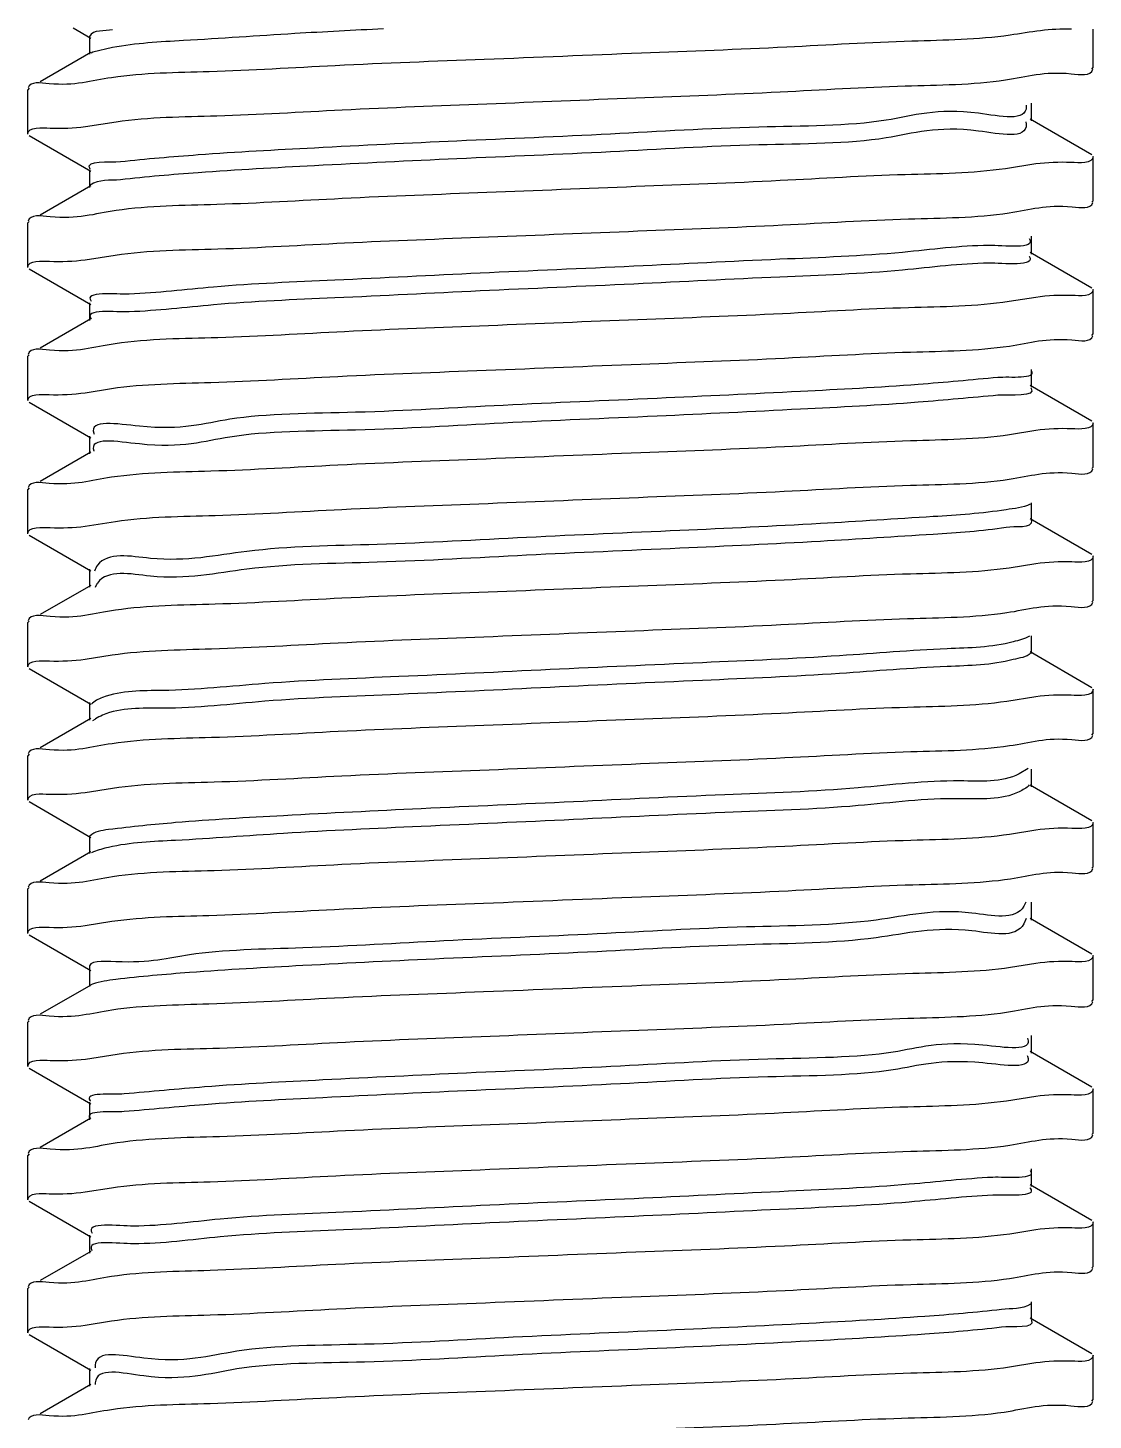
# Model space of a CAD drawing. Header units: millimetres. Extents: x -633009578 to 5705885, y -633235091 to 2571734.
# Drawn here: x 2454248.4 to 2454355.8, y 2001720.8 to 2001861.1 of the extents above; entities that cross this region are included whole.
import ezdxf

# ---------------------------------------------------------------- set-up
doc = ezdxf.new("R2010")
doc.units = ezdxf.units.MM
doc.header["$LTSCALE"] = 1000
doc.header["$MEASUREMENT"] = 0
doc.layers.get('0').update_dxf_attribs({"color": 9})
doc.layers.add('E-WIRE-系统', color=3, linetype='Continuous')

# ---------------------------------------------------------------- blocks, each defined once
blk = doc.blocks.new('G$CF4FACE3C')
at = {"layer": 'E-WIRE-系统'}
for p, q in [((-9830.2928697085, 4871.210842137807), (-9828.675176079152, 4870.274318526615)), ((-9828.804903831799, 4870.424504368682), (-9828.804903831799, 4868.806248100591)), ((-9737.315332685597, 4867.592555920477), (-9737.315332685597, 4871.086132397177)), ((-9828.472897685831, 4868.992736368789), (-9828.653448557947, 4868.91488925647)), ((-9826.689025684958, 4869.415151009918), (-9828.472897685831, 4868.992736368789)), ((-9828.675129754702, 4868.956460767542), (-9833.275768600171, 4866.293006827007)), ((-9737.430260146968, 4867.459615512635), (-9737.315332685597, 4867.592555920477)), ((-9834.295830443967, 4865.702647117083), (-9834.410707910778, 4865.569735595607)), ((-9834.410707910778, 4861.524094968452), (-9834.410707910778, 4865.569735595607)), ((-9743.424574906006, 4864.157798681525), (-9743.415901093511, 4864.062535254634)), ((-9742.921136794146, 4862.737787147984), (-9742.921136794146, 4864.356043416774)), ((-9829.169794037472, 4862.21012447204), (-9826.368636274477, 4862.651888056193)), ((-9737.430210183142, 4859.634186165291), (-9743.050910881022, 4862.887999815634)), ((-9834.295780488988, 4861.391154560726), (-9828.675176079152, 4858.137396632228)), ((-9743.440352330217, 4862.636629506713), (-9743.415901093511, 4862.444278997253)), ((-9737.315332685597, 4855.455634015263), (-9737.315332685597, 4859.501274644979)), ((-9828.804903831799, 4858.287582464167), (-9828.804903831799, 4856.669326196075)), ((-9742.555077637779, 4858.812439398258), (-9745.309016988613, 4858.376978982356)), ((-9828.675129754702, 4856.819538863143), (-9833.275768600171, 4854.156084921909)), ((-9737.430260146968, 4855.322693608236), (-9737.315332685597, 4855.455634015263)), ((-9834.295830443967, 4853.565725213382), (-9834.410707910778, 4853.432813691092)), ((-9834.410707910778, 4849.387173064053), (-9834.410707910778, 4853.432813691092)), ((-9742.921136794146, 4850.600865244167), (-9742.921136794146, 4852.219121512375)), ((-9829.17299207137, 4850.078167424654), (-9826.461760648293, 4850.508226590231)), ((-9737.430210183142, 4847.497264260193), (-9743.050910881022, 4850.751077911234)), ((-9834.295780488988, 4849.254232656327), (-9828.675176079152, 4846.000474727829)), ((-9742.545837317128, 4846.65593177767), (-9744.978765719803, 4846.264190012007)), ((-9737.315332685597, 4843.318712112145), (-9737.315332685597, 4847.3643527393)), ((-9828.804903831799, 4846.150660559768), (-9828.804903831799, 4844.532404290978)), ((-9828.675129754702, 4844.682616958744), (-9833.275768600171, 4842.019163007499)), ((-9737.430260146968, 4843.185771704069), (-9737.315332685597, 4843.318712112145)), ((-9834.295830443967, 4841.428803307586), (-9834.410707910778, 4841.295891786693)), ((-9834.410707910778, 4837.250251159654), (-9834.410707910778, 4841.295891786693)), ((-9742.921136794146, 4838.463943339069), (-9742.921136794146, 4840.082199607859)), ((-9737.430210183142, 4835.360342356376), (-9743.050910881022, 4838.614156006719)), ((-9829.180443464546, 4837.961491565453), (-9826.794049381744, 4838.346957791597)), ((-9834.295780488988, 4837.11731075088), (-9828.675176079152, 4833.863552823314)), ((-9737.315332685597, 4831.181790206698), (-9737.315332685597, 4835.227430835483)), ((-9828.804903831799, 4834.01373865467), (-9828.804903831799, 4832.395482387277)), ((-9742.546458523255, 4834.517500534537), (-9744.954454944003, 4834.129063201486)), ((-9828.675129754702, 4832.54569505353), (-9833.275768600171, 4829.882241103682)), ((-9737.430260146968, 4831.048849799554), (-9737.315332685597, 4831.181790206698)), ((-9834.295830443967, 4829.291881404468), (-9834.410707910778, 4829.158969882294)), ((-9834.410707910778, 4825.113329255371), (-9834.410707910778, 4829.158969882294)), ((-9742.921136794146, 4826.327021435951), (-9742.921136794146, 4827.94527770218)), ((-9829.170837078243, 4825.803094267379), (-9826.432744784746, 4826.236486519221)), ((-9737.430210183142, 4823.223420451977), (-9743.050910881022, 4826.477234101272)), ((-9834.295780488988, 4824.980388847063), (-9828.675176079152, 4821.726630918332)), ((-9742.546559185022, 4822.380805472378), (-9744.957752949093, 4821.991897614091)), ((-9737.315332685597, 4819.044868302881), (-9737.315332685597, 4823.090508930967)), ((-9828.804903831799, 4821.876816750271), (-9828.804903831799, 4820.258560482296)), ((-9828.675129754702, 4820.408773149829), (-9833.275768600171, 4817.745319209876)), ((-9828.18437788845, 4820.429005442187), (-9828.287858333671, 4820.231733039138)), ((-9828.156748060836, 4820.474585678661), (-9828.18437788845, 4820.429005442187)), ((-9737.430260146968, 4818.911927895038), (-9737.315332685597, 4819.044868302881)), ((-9834.295830443967, 4817.154959499487), (-9834.410707910778, 4817.022047978477)), ((-9834.410707910778, 4812.976407360751), (-9834.410707910778, 4817.022047978477)), ((-9742.921136794146, 4814.190099530504), (-9742.921136794146, 4815.808355797664)), ((-9829.178348987363, 4813.68345341261), (-9826.726578737842, 4814.078096224112)), ((-9737.430210183142, 4811.086498557474), (-9743.050910881022, 4814.340312196757)), ((-9834.295780488988, 4812.843466943246), (-9828.675176079152, 4809.58970901405)), ((-9737.315332685597, 4806.907946408843), (-9737.315332685597, 4810.953587026568)), ((-9828.804903831799, 4809.739894845872), (-9828.804903831799, 4808.121638578479)), ((-9742.55291642109, 4810.258309946978), (-9745.198291009758, 4809.837331014103)), ((-9828.675129754702, 4808.271851244965), (-9833.275768600171, 4805.608397304197)), ((-9828.310380171519, 4808.203898806474), (-9828.503823005361, 4808.064401825075)), ((-9828.245993721066, 4808.244571614428), (-9828.310380171519, 4808.203898806474)), ((-9737.430260146968, 4806.775005990057), (-9737.315332685597, 4806.907946408843)), ((-9834.295830443967, 4805.018037605681), (-9834.410707910778, 4804.885126073379)), ((-9834.410707910778, 4800.839485455654), (-9834.410707910778, 4804.885126073379)), ((-9743.24160570791, 4803.737276702537), (-9744.058651846135, 4803.225833970704)), ((-9742.921136794146, 4802.05317762529), (-9742.921136794146, 4803.671433892683)), ((-9829.177971289493, 4801.543584569008), (-9826.68214227818, 4801.944444744964)), ((-9737.430210183142, 4798.949576642714), (-9743.050910881022, 4802.203390293056)), ((-9834.295780488988, 4800.70654505922), (-9828.675176079152, 4797.452787110233)), ((-9742.545999344438, 4798.106059024693), (-9744.945561303291, 4797.718954821699)), ((-9737.315332685597, 4794.771024503862), (-9737.315332685597, 4798.816665120772)), ((-9828.804903831799, 4797.602972940658), (-9828.804903831799, 4795.98471669585)), ((-9828.675129754702, 4796.134929341148), (-9833.275768600171, 4793.47147540038)), ((-9828.423794488655, 4796.120579008129), (-9828.6148280981, 4796.028557142126)), ((-9737.430260146968, 4794.638084096019), (-9737.315332685597, 4794.771024503862)), ((-9834.295830443967, 4792.881115690689), (-9834.410707910778, 4792.748204169679)), ((-9834.410707910778, 4788.702563551837), (-9834.410707910778, 4792.748204169679)), ((-9743.459924625, 4791.530656059156), (-9743.62121327268, 4791.18523687101)), ((-9742.921136794146, 4789.916255732649), (-9742.921136794146, 4791.534511988866)), ((-9829.178896886762, 4789.411472298787), (-9826.749167002039, 4789.802586650825)), ((-9743.41723270528, 4790.048641227768), (-9743.62121327268, 4789.566980613512)), ((-9737.430210183142, 4786.812654738198), (-9743.050910881022, 4790.06646838726)), ((-9834.295780488988, 4788.569623154239), (-9828.675176079152, 4785.315865204553)), ((-9737.315332685597, 4782.63410259888), (-9737.315332685597, 4786.679743217072)), ((-9828.804903831799, 4785.466051036958), (-9828.804903831799, 4783.84779479017)), ((-9742.543546349276, 4785.963181301369), (-9744.853794273688, 4785.588836217648)), ((-9828.675129754702, 4783.99800743605), (-9833.275768600171, 4781.334553495864)), ((-9828.505195939215, 4784.076913162484), (-9828.678095335374, 4784.003576511866)), ((-9737.430260146968, 4782.501162191154), (-9737.315332685597, 4782.63410259888)), ((-9834.295830443967, 4780.74419378629), (-9834.410707910778, 4780.611282264465)), ((-9834.410707910778, 4776.565641647088), (-9834.410707910778, 4780.611282264465)), ((-9742.921136794146, 4777.779333827551), (-9742.921136794146, 4779.397590084001)), ((-9829.16782514751, 4777.246273792698), (-9826.274669839302, 4777.70019936352)), ((-9737.430210183142, 4774.675732834381), (-9743.050910881022, 4777.929546493338)), ((-9834.295780488988, 4776.432701249025), (-9828.675176079152, 4773.178943301435)), ((-9743.31562127266, 4777.586023534765), (-9743.288794458378, 4777.526383472024)), ((-9742.5528039122, 4773.848011513706), (-9745.208797374042, 4773.425800280995)), ((-9737.315332685597, 4770.497180694481), (-9737.315332685597, 4774.542821312672)), ((-9828.804903831799, 4773.329129133141), (-9828.804903831799, 4771.710872885655)), ((-9828.675129754702, 4771.861085542128), (-9833.275768600171, 4769.197631590883)), ((-9737.430260146968, 4770.364240287454), (-9737.315332685597, 4770.497180694481)), ((-9834.295830443967, 4768.607271882589), (-9834.410707910778, 4768.474360359716)), ((-9834.410707910778, 4764.428719731863), (-9834.410707910778, 4768.474360359716)), ((-9742.921136794146, 4765.642411922687), (-9742.921136794146, 4767.260668191244)), ((-9829.18007197883, 4765.139727476169), (-9826.787880230928, 4765.525882748771)), ((-9737.430210183142, 4762.538810928701), (-9743.050910881022, 4765.792624589521)), ((-9834.295780488988, 4764.295779324253), (-9828.675176079152, 4761.042021406698)), ((-9828.804903831799, 4761.192207238753), (-9828.804903831799, 4759.573950981838)), ((-9742.545564571628, 4761.694060949725), (-9744.924009723822, 4761.309783503879)), ((-9737.315332685597, 4758.360258780071), (-9737.315332685597, 4762.40589942818)), ((-9828.675129754702, 4759.724163637613), (-9833.275768600171, 4757.060709686601)), ((-9737.430260146968, 4758.227318372228), (-9737.315332685597, 4758.360258780071)), ((-9834.295830443967, 4756.470349977375), (-9834.410707910778, 4756.337438465678)), ((-9834.410707910778, 4752.291797838174), (-9834.410707910778, 4756.337438465678)), ((-9742.921136794146, 4753.50549001887), (-9742.921136794146, 4755.123746286263)), ((-9737.430210183142, 4750.401889034896), (-9743.050910881022, 4753.655702685355)), ((-9829.180460731499, 4753.003549659392), (-9826.800318554975, 4753.38804050826)), ((-9834.295780488988, 4752.158857419039), (-9828.675176079152, 4748.905099501833)), ((-9737.315332685597, 4746.223336886265), (-9737.315332685597, 4750.268977524363)), ((-9828.804903831799, 4749.055285334936), (-9828.804903831799, 4747.437029076158)), ((-9742.545945904916, 4749.557872382808), (-9744.936425023247, 4749.171942874556)), ((-9828.675129754702, 4747.58724173333), (-9833.275768600171, 4744.923787781503)), ((-9828.272386066383, 4747.730272310204), (-9828.273332903394, 4747.601927148644)), ((-9737.430260146968, 4746.090396467247), (-9737.315332685597, 4746.223336886265))]:
    blk.add_line(p, q, dxfattribs=at)
for points, start_tangent, end_tangent in [([(-9826.689025683794, 4871.033407267998), (-9828.794445160776, 4870.419322707341)], (-0.9831441618802902, -0.1828320457661602), (-0.4439443745829059, -0.8960543467203279)), ([(-9744.894324030494, 4870.544280168717), (-9753.831798080122, 4869.99579356215), (-9765.248840346234, 4869.451070355601), (-9778.485266598174, 4868.89865940006), (-9792.806264045415, 4868.326752620982), (-9806.388804530026, 4867.760744723375), (-9817.875169327483, 4867.21314830042), (-9826.774848531699, 4866.667862122995)], (-0.9890751450428448, -0.1474122025421808), (-0.9891213770581563, -0.1471016704403401)), ([(-9801.993243977427, 4871.113678151509), (-9810.089748374885, 4870.682582297479), (-9820.221876231954, 4870.0488666686), (-9826.689025683794, 4869.415151009918)], (-0.9989581027241395, -0.04563670673492352), (-0.9831441614846146, -0.18283204790147)), ([(-9739.300902678631, 4871.092957352637), (-9744.894324030494, 4870.544280168717)], (-0.9994640859531573, 0.03273439918190667), (-0.9890751453928986, -0.1474122001909546)), ([(-9826.774848531699, 4866.667862122995), (-9832.459945952287, 4866.119183650357), (-9834.386837254744, 4865.732034160872)], (-0.9891213775282259, -0.1471016672789004), (-0.3072869428376007, -0.9516169054621392)), ([(-9826.368636275642, 4862.651888056193), (-9817.181160921231, 4863.203938820516), (-9805.757277311059, 4863.742740674294), (-9792.585440928116, 4864.289986587013), (-9779.010574547341, 4864.831889157998), (-9765.848346280633, 4865.379165945458), (-9754.44508439349, 4865.917914599995), (-9745.309016988613, 4866.468260257388)], (0.9892852179415517, 0.145995745015504), (0.9892813754580057, 0.1460217797862659)), ([(-9745.309016988613, 4866.468260257388), (-9739.33471776382, 4867.033460402978), (-9737.338019219227, 4867.43123725534)], (0.9892813756251324, 0.1460217786511317), (0.2940523645418606, 0.9557893109392717)), ([(-9743.415901093511, 4864.062535254634), (-9747.774108608486, 4863.428819636931), (-9756.195170834195, 4862.795103966375), (-9767.78083285666, 4862.161388359382), (-9781.295279347105, 4861.52767268999), (-9795.296955991304, 4860.893957072753), (-9808.292336899787, 4860.260241445038), (-9818.895235340111, 4859.626525774016), (-9825.974664991722, 4858.992810157011)], (0.05057151266378653, -0.9987204424199154), (-0.9941020854385294, -0.1084483458936161)), ([(-9834.410707910778, 4861.524094968452), (-9832.378742463887, 4862.084941590438)], (0, 0.9999999999998577), (0.9991564235151108, -0.04106630428661746)), ([(-9832.378742463887, 4862.084941590438), (-9829.169794037472, 4862.21012447204)], (0.9991564234360258, -0.04106630619994842), (0.9924507882368713, 0.1226435197185113)), ([(-9743.415901093511, 4862.444278997253), (-9747.774108608486, 4861.810563369072), (-9756.195170834195, 4861.176847719587), (-9767.78083285666, 4860.543132103863), (-9781.295279347105, 4859.909416433307), (-9795.296955991304, 4859.275700804195), (-9808.292336899787, 4858.641985175898), (-9818.895235340111, 4858.008269538288), (-9825.974664991722, 4857.374553909991)], (0.05057151264771349, -0.9987204424206302), (-0.9941020854397488, -0.1084483458828609)), ([(-9825.974664991722, 4858.992810157011), (-9828.775479770266, 4858.359094497631), (-9828.755425726995, 4858.331074232934)], (-0.9941020859516455, -0.1084483411859109), (0.660208822167341, -0.7510820934080241)), ([(-9739.33471776382, 4858.942179126898), (-9742.555077637779, 4858.812439398258)], (-0.9991848091308462, 0.04036975604476852), (-0.9922461068138116, -0.1242886298623976)), ([(-9737.315332685597, 4859.501274644979), (-9739.33471776382, 4858.942179126898)], (0, -1.000000000000568), (-0.9991848088697657, 0.04036976251328747)), ([(-9745.309016988613, 4858.376978982356), (-9754.44508439349, 4857.826633333694), (-9765.848346280633, 4857.287884659716), (-9779.010574547341, 4856.740607881336), (-9792.585440928116, 4856.198705331772), (-9805.757277311059, 4855.6514593967), (-9817.181160921231, 4855.112657554797), (-9826.368636275642, 4854.560606790124)], (-0.9892813754563222, -0.1460217797973248), (-0.9892852179416711, -0.1459957450154681)), ([(-9825.974664991722, 4857.374553909991), (-9828.719577917596, 4856.881648904993)], (-0.9941020857894778, -0.1084483426797448), (-0.8132138325338513, -0.5819650011609926)), ([(-9744.978765719803, 4854.355471268296), (-9739.229412615998, 4854.911411152454), (-9737.33983727987, 4855.292766597937)], (0.9891120936400828, 0.1471640792289588), (0.3142056161100494, 0.9493549551179258)), ([(-9826.368636275642, 4854.560606790124), (-9832.378742463887, 4853.993660335429), (-9834.388240851462, 4853.593902322231)], (-0.9892852182494274, -0.1459957429276089), (-0.2916562550930735, -0.9565231982883812)), ([(-9826.461760646896, 4850.508226590231), (-9817.100659992546, 4851.071204999927), (-9805.540731406305, 4851.61525405338), (-9792.420459984802, 4852.159691367415), (-9778.814280831954, 4852.702858839999), (-9765.62193992571, 4853.252143403166), (-9754.143510530936, 4853.796787371626), (-9744.978765719803, 4854.355471268296)], (0.9892173584738956, 0.1464548315831037), (0.9891120938155327, 0.1471640780471473)), ([(-9746.832998052938, 4851.388222494745), (-9754.684559090761, 4850.754506877158), (-9765.861853294307, 4850.120791197405), (-9779.172624993604, 4849.487075590179), (-9793.19704546663, 4848.853359931498), (-9806.439162678318, 4848.219644303201), (-9817.486471142387, 4847.585928684915), (-9825.160580426455, 4846.952213005512)], (-0.9999320205820571, -0.01165994058997339), (-0.9992826611189051, -0.03787034706884274)), ([(-9743.136670849053, 4852.010520139942), (-9746.832998052938, 4851.388222494745)], (0.5627529543963399, -0.8266251340950865), (-0.9999320205553313, -0.01165994291527835)), ([(-9834.410707910778, 4849.387173064286), (-9832.43656029622, 4849.939927212778)], (0, 0.9999999999995983), (0.999260838398044, -0.03844186319254658)), ([(-9832.43656029622, 4849.939927212778), (-9829.17299207137, 4850.078167424654)], (0.9992608383368253, -0.03844186474415777), (0.9919903885785923, 0.1263133760458144)), ([(-9743.156164203538, 4850.419040491455), (-9743.144677782198, 4850.4036818553), (-9746.832998052938, 4849.769966247375)], (0.6118955474932527, -0.7909385809544621), (-0.999932020578009, -0.01165994091355139)), ([(-9746.832998052938, 4849.769966247375), (-9754.684559090761, 4849.136250620359), (-9765.861853294307, 4848.502534960979), (-9779.172624993604, 4847.868819333264), (-9793.19704546663, 4847.235103662126), (-9806.439162678318, 4846.601388044422), (-9817.486471142387, 4845.967672417988), (-9825.160580426455, 4845.333956767921)], (-0.999932020582051, -0.01165994063318737), (-0.9992826611204058, -0.03787034703748748)), ([(-9825.160580426455, 4846.952213005512), (-9828.642911285628, 4846.318497386528), (-9828.630020817043, 4846.303023508401)], (-0.9992826612474343, -0.03787034367242272), (0.6568921912709457, -0.7539845151870329)), ([(-9744.978765719803, 4846.264190012007), (-9754.143510530936, 4845.705506094848), (-9765.62193992571, 4845.160862115794), (-9778.814280831954, 4844.611577574629), (-9792.420459984802, 4844.06841010123), (-9805.540731406305, 4843.523972776369), (-9817.100659992546, 4842.979923734092), (-9826.461760646896, 4842.41694533336)], (-0.9891120938173309, -0.1471640780360801), (-0.9892173584724697, -0.1464548315938352)), ([(-9739.229412615998, 4846.820129896165), (-9742.545837317128, 4846.65593177767)], (-0.9993978193750122, 0.0346986833699071), (-0.9908013268224276, -0.1353245386672445)), ([(-9737.315332685597, 4847.3643527393), (-9739.229412615998, 4846.820129896165)], (0, -0.99999999999955), (-0.9993978193277101, 0.03469868475716729)), ([(-9825.160580426455, 4845.333956767921), (-9828.646423989674, 4844.704732091981)], (-0.9992826611471202, -0.03787034630452011), (0.6102960095968458, -0.7921734536516651)), ([(-9826.461760646896, 4842.41694533336), (-9832.43656029622, 4841.848645937047), (-9834.387317387387, 4841.457783640013)], (-0.9892173588042278, -0.1464548293496137), (-0.3019813593726259, -0.9533138300639065)), ([(-9744.954454944003, 4842.220344456728), (-9739.264632783597, 4842.769471370033), (-9737.339242210379, 4843.156342910253)], (0.989077521755113, 0.1473962549033311), (0.3076484526195924, 0.9515000943783126)), ([(-9826.794049381744, 4838.346957791597), (-9817.727785270661, 4838.901450381614), (-9806.157638356322, 4839.451397533179), (-9792.635543598328, 4840.014129717252), (-9778.544579165522, 4840.57678746793), (-9765.447264617542, 4841.122874877532), (-9753.962373757735, 4841.669406049419), (-9744.954454944003, 4842.220344456728)], (0.9890497802784752, 0.147582289354533), (0.9890775221431878, 0.1473962522983988)), ([(-9742.979936222313, 4839.981737532769), (-9745.988922308665, 4839.347625354188)], (0.5740351084849585, -0.8188306871542613), (-0.9961187006380627, -0.08802007860937554)), ([(-9745.988922308665, 4839.347625354188), (-9753.25146185141, 4838.713909724611), (-9763.992599752266, 4838.080194107955), (-9777.066604054766, 4837.446478448692), (-9791.078901366098, 4836.812762821792), (-9804.534832904581, 4836.179047161131), (-9815.999086062191, 4835.545331543428), (-9824.248795912368, 4834.911615874036), (-9828.403985252604, 4834.277900245739), (-9828.372807440814, 4834.193421936594)], (-0.996118700462547, -0.08802008060253363), (0.3839654707408789, -0.9233474520916563)), ([(-9834.410707910778, 4837.250251159654), (-9832.474807373714, 4837.797588106594)], (0, 0.9999999999995586), (0.9993734455002822, -0.03539373431071631)), ([(-9832.474807373714, 4837.797588106594), (-9829.180443464546, 4837.961491565686)], (0.9993734451797971, -0.03539374336103216), (0.9906710180397809, 0.1362752142426554)), ([(-9745.988922308665, 4837.729369085399), (-9753.25146185141, 4837.095653478405), (-9763.992599752266, 4836.461937861168), (-9777.066604054766, 4835.828222191776), (-9791.078901366098, 4835.194506574771), (-9804.534832904581, 4834.560790893156), (-9815.999086062191, 4833.927075276733), (-9824.248795912368, 4833.293359627831), (-9828.403985252604, 4832.659643998952)], (-0.9961187004560863, -0.08802008067526684), (0.3033696957422328, -0.9528729336623675)), ([(-9743.000741375145, 4838.388678046991), (-9742.979659057455, 4838.363084765966), (-9745.988922308665, 4837.729369085399)], (0.6870247220344107, -0.7266340421452935), (-0.9961187006268908, -0.08802007873713201)), ([(-9737.315332685597, 4835.227430835483), (-9739.264632783597, 4834.678190093837)], (0, -0.9999999999999374), (-0.9993507000855821, 0.03603024057599211)), ([(-9744.954454944003, 4834.129063201486), (-9753.962373757735, 4833.578124773339), (-9765.447264617542, 4833.031593601569), (-9778.544579165522, 4832.485506190918), (-9792.635543598328, 4831.922848451533), (-9806.157638356322, 4831.360116255586), (-9817.727785270661, 4830.810169104836), (-9826.794049381744, 4830.255676514586)], (-0.9890775221464695, -0.1473962522758079), (-0.989049780278729, -0.1475822893546024)), ([(-9739.264632783597, 4834.678190093837), (-9742.546458523255, 4834.517500534537)], (-0.9993507002471093, 0.03603023614095367), (-0.9907812717935912, -0.1354712938720054)), ([(-9828.403985252604, 4832.659643998952), (-9828.397717986722, 4832.6406815995)], (0.3033694172552319, -0.9528730223623851), (0.3239402968197891, -0.9460775253519801)), ([(-9744.957752949093, 4830.083178901463), (-9739.265698085539, 4830.63239839673), (-9737.339223280549, 4831.01943698898)], (0.9890749486671536, 0.1474135201370072), (0.3074392624721767, 0.9515677064138776)), ([(-9826.794049381744, 4830.255676514586), (-9832.474807373714, 4829.70630684041), (-9834.386582911015, 4829.321482531959)], (-0.9890497804367604, -0.1475822882918464), (-0.3100958459841505, -0.9507052993979097)), ([(-9826.432744784746, 4826.236486519454), (-9817.348370003514, 4826.784449402592), (-9805.7818987621, 4827.330900844769), (-9792.465020048665, 4827.884058054187), (-9778.741985032335, 4828.431922723656), (-9765.46861265041, 4828.985016843071), (-9753.973397974623, 4829.531902346294), (-9744.957752949093, 4830.083178901463)], (0.9892545224845483, 0.1462035900511208), (0.9890749489605173, 0.147413518170749)), ([(-9745.243979800493, 4827.307028253912), (-9751.899442131864, 4826.673312594416), (-9762.177719539264, 4826.039596966235), (-9774.982452350669, 4825.405881307903), (-9788.947789726546, 4824.772165679024), (-9802.58408203139, 4824.138450061087), (-9814.436777979368, 4823.504734402522), (-9823.241578327958, 4822.871018773527), (-9828.059295703191, 4822.23730310367), (-9828.34290595469, 4821.714432866662)], (-0.9874621319523331, -0.1578560672301162), (-0.3315956249410225, -0.9434216138690721)), ([(-9743.054724656977, 4827.802449278883), (-9745.243979800493, 4827.307028253912)], (-0.8855202395428344, -0.4646008021502755), (-0.9874621329928889, -0.1578560607145117)), ([(-9742.921581655974, 4826.326973709743), (-9745.243979800493, 4825.688771996764)], (0.1066994087864832, -0.9942913235894175), (-0.9874621312706152, -0.1578560714902885)), ([(-9834.410707910778, 4825.113329255371), (-9832.376810702728, 4825.674444322591)], (0, 0.9999999999999607), (0.9991654486724393, -0.04084612810773065)), ([(-9832.376810702728, 4825.674444322591), (-9829.170837079408, 4825.803094267379)], (0.9991654488564136, -0.04084612358262768), (0.9922307256837463, 0.1244113620603156)), ([(-9745.243979800493, 4825.688771996764), (-9751.899442131864, 4825.055056337616), (-9762.177719539264, 4824.421340709901), (-9774.982452350669, 4823.787625049357), (-9788.947789726546, 4823.153909432003), (-9802.58408203139, 4822.520193803706), (-9814.436777979368, 4821.886478133383), (-9823.241578327958, 4821.252762527321), (-9828.059295703191, 4820.619046857464), (-9828.156748060836, 4820.474585678661)], (-0.9874621319604876, -0.1578560671790671), (-0.5280403326373933, -0.8492192927156669)), ([(-9739.265698085539, 4822.541117131128), (-9742.546559185022, 4822.380805472378)], (-0.9993485405328547, 0.03609008915305824), (-0.990797074576855, -0.1353556685587325)), ([(-9737.315332685597, 4823.0905089312), (-9739.265698085539, 4822.541117131128)], (0, -1.000000000000373), (-0.999348540448019, 0.03609009152969749)), ([(-9744.957752949093, 4821.991897614091), (-9753.973397974623, 4821.440621058806), (-9765.46861265041, 4820.893735566759), (-9778.741985032335, 4820.340641446528), (-9792.465020048665, 4819.79277678777), (-9805.7818987621, 4819.23961957905), (-9817.348370003514, 4818.693168146187), (-9826.432744784746, 4818.145205253619)], (-0.989074948960344, -0.1474135181706331), (-0.9892545224809958, -0.1462035900773768)), ([(-9745.198291009758, 4817.928612291696), (-9739.32699273224, 4818.486850751331), (-9737.338169069728, 4818.883419166668)], (0.9892176862194318, 0.1464526178366904), (0.2957251170558959, 0.9552730788320966)), ([(-9826.432744784746, 4818.145205253619), (-9832.376810702728, 4817.58316305629), (-9834.38825157145, 4817.183126750984)], (-0.9892545225083281, -0.1462035898904918), (-0.2915318318131948, -0.9565611277069186)), ([(-9826.726578737842, 4814.078096224112), (-9817.67410965613, 4814.630435570027), (-9806.122315436369, 4815.179100571782), (-9792.844360720366, 4815.731892702053), (-9779.103991787182, 4816.280447517172), (-9765.796346679796, 4816.833749912214), (-9754.228082417278, 4817.381581068388), (-9745.198291009758, 4817.928612291696)], (0.9890841613136927, 0.1473516943870682), (0.9892176864926238, 0.1464526159916672)), ([(-9743.120414335048, 4815.777370685595), (-9744.600022685248, 4815.266431113007)], (-0.863728258504061, -0.5039578310335296), (-0.9667274150818992, -0.2558087272274586)), ([(-9744.600022685248, 4815.266431113007), (-9750.631861197995, 4814.632715484477), (-9760.42172471108, 4813.998999824631), (-9772.925351453945, 4813.365284196916), (-9786.809008923825, 4812.731568536954), (-9800.59175998508, 4812.097852919833), (-9812.803431007545, 4811.464137291536), (-9822.141431733035, 4810.830421632738), (-9827.609699569177, 4810.196706005023), (-9828.612959260121, 4809.577750299941)], (-0.9667274145612449, -0.2558087292027033), (-0.6453156081545544, -0.7639160725302541)), ([(-9834.410707910778, 4812.976407360751), (-9832.450498858467, 4813.527193287271)], (0, 0.9999999999993575), (0.9993269816869397, -0.03668219827755253)), ([(-9832.450498858467, 4813.527193287271), (-9829.178348987363, 4813.683453412843)], (0.9993269818220791, -0.03668219461623991), (0.9909804806150612, 0.134006294773183)), ([(-9744.600022685248, 4813.648174854694), (-9750.631861197995, 4813.01445922663), (-9760.42172471108, 4812.380743578193), (-9772.925351453945, 4811.747027949314), (-9786.809008923825, 4811.113312290516), (-9800.59175998508, 4810.479596662452), (-9812.803431007545, 4809.845881034038), (-9822.141431733035, 4809.212165364181), (-9827.609699569177, 4808.57844975742), (-9828.245993721066, 4808.244571614428)], (-0.9667274146112882, -0.2558087290126606), (-0.8512426281390821, -0.5247723201899573)), ([(-9742.99088695459, 4814.255230601993), (-9744.600022685248, 4813.648174854694)], (-0.6824913550805501, -0.7308936654826608), (-0.9667274170064304, -0.2558087199586927)), ([(-9737.315332685597, 4810.953587026568), (-9739.32699273224, 4810.395569463959)], (0, -1.000000000000005), (-0.9992165382398521, 0.03957663082537428)), ([(-9745.198291009758, 4809.837331014103), (-9754.228082417278, 4809.290299813263), (-9765.796346679796, 4808.742468645447), (-9779.103991787182, 4808.1891662298), (-9792.844360720366, 4807.64061143552), (-9806.122315436369, 4807.087819306063), (-9817.67410965613, 4806.539154293831), (-9826.726578737842, 4805.98681494745)], (-0.9892176864891796, -0.1464526160139642), (-0.989084161313608, -0.1473516943872091)), ([(-9739.32699273224, 4810.395569463959), (-9742.55291642109, 4810.258309946978)], (-0.9992165379793154, 0.0395766374022767), (-0.9918327185396186, -0.1275455151451202)), ([(-9826.726578737842, 4805.98681494745), (-9832.450498858467, 4805.435912019922), (-9834.38701052405, 4805.047278155573)], (-0.9890841612296045, -0.1473516949490742), (-0.3053719832936359, -0.9522331394251389)), ([(-9826.68214227818, 4801.944444744964), (-9817.443433850072, 4802.505630877917), (-9805.806434850674, 4803.055986395921), (-9792.379131463822, 4803.613663275144), (-9778.56039932929, 4804.16538504872), (-9765.41587688541, 4804.713485885761), (-9753.92224687268, 4805.260759408702), (-9744.945561303291, 4805.810236097896)], (0.9890831269540618, 0.1473586372589772), (0.9891005381306024, 0.1472417246229737)), ([(-9744.945561303291, 4805.810236097896), (-9739.255958121503, 4806.359937421395), (-9737.33939149836, 4806.745451468625)], (0.9891005385215927, 0.1472417219940902), (0.3092967431359787, 0.9509655749212398)), ([(-9744.058651846135, 4803.225833970704), (-9749.451870483346, 4802.592118342523), (-9758.728980968706, 4801.958402724587), (-9770.900415638229, 4801.324687054963), (-9784.667876201682, 4800.690971427248), (-9798.562819984742, 4800.057255777996), (-9811.103105975315, 4799.42354016006), (-9820.951091303956, 4798.789824532927), (-9827.056314601796, 4798.15610886307), (-9828.746638358105, 4797.550012795138)], (-0.8942030244641104, -0.4476616479435108), (-0.6726139780535805, -0.7399935381635158)), ([(-9743.136006199988, 4802.226671705255), (-9744.058651846135, 4801.607577713206)], (-0.6282180728836599, -0.7780373081695362), (-0.8942030271837452, -0.4476616425118543)), ([(-9834.410707910778, 4800.839485455654), (-9832.466953004245, 4801.387939116103)], (0, 1.000000000000465), (0.9993430096042971, -0.03624291871769115)), ([(-9832.466953004245, 4801.387939116103), (-9829.177971289493, 4801.543584569008)], (0.9993430096501296, -0.03624291742489666), (0.9911205841103732, 0.1329661150540485)), ([(-9744.058651846135, 4801.607577713206), (-9749.451870483346, 4800.973862085142), (-9758.728980968706, 4800.340146457427), (-9770.900415638229, 4799.706430808059), (-9784.667876201682, 4799.072715179529), (-9798.562819984742, 4798.438999520964), (-9811.103105975315, 4797.805283894064), (-9820.951091303956, 4797.171568286023), (-9827.056314601796, 4796.537852616631), (-9828.423794487724, 4796.120579008129)], (-0.894203024515588, -0.447661647840623), (-0.9208585356823706, -0.3898968546376538)), ([(-9739.255958121503, 4798.268656166154), (-9742.545999344438, 4798.106059024693)], (-0.9993650742599343, 0.03562931868722753), (-0.9907237719077662, -0.1358911615159001)), ([(-9737.315332685597, 4798.816665121005), (-9739.255958121503, 4798.268656166154)], (0, -1.000000000000465), (-0.999365074159597, 0.03562932148061396)), ([(-9744.945561303291, 4797.718954821699), (-9753.92224687268, 4797.169478131807), (-9765.41587688541, 4796.622204629472), (-9778.56039932929, 4796.074103772524), (-9792.379131463822, 4795.52238200896), (-9805.806434850674, 4794.964705129038), (-9817.443433850072, 4794.414349611616), (-9826.68214227818, 4793.853163469001)], (-0.9891005381307626, -0.1472417246228817), (-0.9890831269539531, -0.1473586372590834)), ([(-9744.853794273688, 4793.680117494659), (-9739.238305576146, 4794.225530416821), (-9737.339723767946, 4794.608252347563)], (0.9890732988461598, 0.1474245892291016), (0.3129493910531718, 0.9497698029736094)), ([(-9826.68214227818, 4793.853163469001), (-9832.466953004245, 4793.296657838975), (-9834.386751612183, 4792.910575797665)], (-0.9890831267289822, -0.1473586387681543), (-0.3082410849880262, -0.9513082747075569)), ([(-9826.749167002039, 4789.802586650825), (-9817.90332517447, 4790.34448557999), (-9806.460711950436, 4790.890414311783), (-9792.866143900668, 4791.457173057715), (-9778.465948228026, 4792.032265038928), (-9765.11903580348, 4792.589606816182), (-9753.74389779917, 4793.133280710201), (-9744.853794273688, 4793.680117494659)], (0.9891631165658065, 0.1468207370420159), (0.9890732991662589, 0.1474245870823635)), ([(-9743.62121327268, 4791.18523687101), (-9748.362403663341, 4790.551521201734), (-9757.103696715552, 4789.917805583798), (-9768.912679228, 4789.284089955036), (-9782.529714824166, 4788.650374285062), (-9796.502306270646, 4788.016658668057), (-9809.3400300676, 4787.382943009143), (-9819.673516432522, 4786.749227390857), (-9826.400516605005, 4786.115511763142), (-9828.80347730266, 4785.481796114356), (-9828.800110398093, 4785.467702859431)], (-0.5053073783941061, -0.8629394262287075), (0.3258028050352207, -0.9454377464824426)), ([(-9834.410707910778, 4788.702563551837), (-9832.45259385975, 4789.253053056891)], (0, 0.9999999999994136), (0.9993353595105133, -0.03645324722120279)), ([(-9832.45259385975, 4789.253053056891), (-9829.178896886762, 4789.41147229902)], (0.99933535931962, -0.03645325243601627), (0.9908701452786528, 0.1348197136770042)), ([(-9743.62121327268, 4789.566980613512), (-9748.362403663341, 4788.933264942956), (-9757.103696715552, 4788.299549313961), (-9768.912679228, 4787.665833687526), (-9782.529714824166, 4787.032118048752), (-9796.502306270646, 4786.39840242092), (-9809.3400300676, 4785.764686751063), (-9819.673516432522, 4785.130971122649), (-9826.400516605005, 4784.497255516821), (-9828.505195939215, 4784.076913162484)], (-0.5053073780818513, -0.8629394264120056), (-0.9427034243602623, -0.3336319134915388)), ([(-9737.315332685597, 4786.679743217188), (-9739.238305576146, 4786.134249140392)], (0, -1.000000000000302), (-0.9994057619950775, 0.03446915855363104)), ([(-9744.853794273688, 4785.588836217648), (-9753.74389779917, 4785.04199944518), (-9765.11903580348, 4784.498325549182), (-9778.465948228026, 4783.940983773093), (-9792.866143900668, 4783.365891781636), (-9806.460711950436, 4782.799133058055), (-9817.90332517447, 4782.253204313107), (-9826.749167002039, 4781.711305395002)], (-0.9890732991646844, -0.1474245870936294), (-0.9891631165643163, -0.1468207370535268)), ([(-9739.238305576146, 4786.134249140392), (-9742.543546349276, 4785.963181301369)], (-0.9994057618930663, 0.03446916151339556), (-0.9903279344390151, -0.1387464675901499)), ([(-9826.749167002039, 4781.711305395002), (-9832.45259385975, 4781.161771780578), (-9834.386966469, 4780.773471563822)], (-0.9891631165968695, -0.1468207368321445), (-0.3058583743258192, -0.9520770214930051)), ([(-9826.274669839302, 4777.70019936352), (-9816.951569724362, 4778.25740997924), (-9805.47111212276, 4778.79675168253), (-9792.281837000512, 4779.343725498999), (-9778.713087551529, 4779.885397533304), (-9765.581672415603, 4780.432375053992), (-9754.212967788102, 4780.971608352032), (-9745.208797374042, 4781.517081557424)], (0.9892931357762227, 0.1459420827114924), (0.9892683845650453, 0.1461097645596806)), ([(-9745.208797374042, 4781.517081557424), (-9739.316761269933, 4782.077515806654), (-9737.338325433899, 4782.47251719411)], (0.9892683842343399, 0.1461097668001453), (0.2974746911608941, 0.9547297042192158)), ([(-9743.288794456981, 4779.144639708451), (-9747.366169225425, 4778.510924100527), (-9755.54991268809, 4777.877208442544), (-9766.967084045755, 4777.24349281413), (-9780.399840549333, 4776.609777196427), (-9794.415341596818, 4775.976061515277), (-9807.518586658174, 4775.342345898156), (-9818.311883292627, 4774.708630249952), (-9825.643935981207, 4774.074914632947)], (0.376936127521794, -0.9262392540633579), (-0.9967841116672714, -0.08013385507236077)), ([(-9834.410707910778, 4776.565641647088), (-9832.36325417296, 4777.128636918613)], (0, 0.9999999999996115), (0.9991144968072975, -0.04207400943096361)), ([(-9832.36325417296, 4777.128636918613), (-9829.16782514751, 4777.246273792698)], (0.9991144966176155, -0.04207401393283242), (0.9928192845045186, 0.1196238618112573)), ([(-9743.288794456981, 4777.526383472024), (-9747.366169225425, 4776.892667854321), (-9755.54991268809, 4776.258952173754), (-9766.967084045755, 4775.625236556749), (-9780.399840549333, 4774.991520928335), (-9794.415341596818, 4774.357805279549), (-9807.518586658174, 4773.724089651252), (-9818.311883292627, 4773.090373981395), (-9825.643935981207, 4772.456658374402)], (0.3769361275485903, -0.9262392540528931), (-0.9967841116661396, -0.08013385507989415)), ([(-9825.643935981207, 4774.074914632947), (-9828.73265188653, 4773.441199003952), (-9828.712320113089, 4773.417188899242)], (-0.9967841118154481, -0.08013385322141704), (0.6891822301844731, -0.7245880578851646)), ([(-9739.316761269933, 4773.986234550015), (-9742.5528039122, 4773.848011513706)], (-0.9992306549170478, 0.03921859601957434), (-0.991836499347372, -0.1275161109911941)), ([(-9737.315332685597, 4774.542821312672), (-9739.316761269933, 4773.986234550015)], (0, -0.9999999999994247), (-0.9992306548874731, 0.039218596784864)), ([(-9825.643935981207, 4772.456658374402), (-9828.729540061671, 4771.81883456104)], (-0.9967841116419575, -0.08013385538128086), (0.6133238831531009, -0.7898315101041133)), ([(-9745.208797374042, 4773.425800280995), (-9754.212967788102, 4772.880327073508), (-9765.581672415603, 4772.341093798866), (-9778.713087551529, 4771.794116256991), (-9792.281837000512, 4771.252444233396), (-9805.47111212276, 4770.70547041751), (-9816.951569724362, 4770.166128702229), (-9826.274669839302, 4769.608918086509)], (-0.9892683845650632, -0.1461097645597456), (-0.9892931357762227, -0.1459420827114924)), ([(-9744.924009723822, 4769.401064760401), (-9739.255599793047, 4769.949222657713), (-9737.33940371219, 4770.33467563428)], (0.9890611297100596, 0.1475062090128742), (0.309429914778289, 0.9509222512065161)), ([(-9826.274669839302, 4769.608918086509), (-9832.36325417296, 4769.037355652428), (-9834.388496854575, 4768.635222693556)], (-0.9892931356454574, -0.1459420835987133), (-0.288777902840642, -0.957396115947689)), ([(-9826.787880230928, 4765.525882748771), (-9817.80304187187, 4766.075946451165), (-9806.340987559874, 4766.621827784111), (-9793.197747633327, 4767.169988873997), (-9779.001271031564, 4767.736887865001), (-9765.457351534162, 4768.30090110132), (-9753.927675796207, 4768.849706892972), (-9744.924009723822, 4769.401064760401)], (0.989080670765421, 0.1473751224554599), (0.9890611296283045, 0.1475062095611658)), ([(-9746.46564405132, 4766.470326959738), (-9754.071491770912, 4765.836611342616), (-9765.068467121571, 4765.202895672061), (-9778.283548616804, 4764.569180054939), (-9792.307114525698, 4763.93546442606), (-9805.643304051133, 4763.301748756669), (-9816.869577207603, 4762.668033149675), (-9824.78845378803, 4762.03431747912)], (-0.9988957390795616, -0.04698193747811336), (-0.9999998607091901, -0.0005278080056184009)), ([(-9743.060963080032, 4767.102466109442), (-9746.46564405132, 4766.470326959738)], (0.6217299246475386, -0.783231703135727), (-0.9988957392183428, -0.04698193451488308)), ([(-9834.410707910778, 4764.428719731863), (-9832.466489126906, 4764.977239307482)], (0, 1.000000000000042), (0.9993609343992814, -0.0357452485674201)), ([(-9832.466489126906, 4764.977239307482), (-9829.18007197883, 4765.139727476169)], (0.999360934762402, -0.03574523841593603), (0.9907055703692264, 0.1360237951240298)), ([(-9743.076573105063, 4765.50263213797), (-9743.062221877743, 4765.485786371748), (-9746.46564405132, 4764.852070702123)], (0.6686663181075672, -0.7435626099128951), (-0.9988957391433345, -0.04698193610785702)), ([(-9746.46564405132, 4764.852070702123), (-9754.071491770912, 4764.21835508442), (-9765.068467121571, 4763.584639405482), (-9778.283548616804, 4762.950923808035), (-9792.307114525698, 4762.317208179855), (-9805.643304051133, 4761.683492520358), (-9816.869577207603, 4761.049776892178), (-9824.78845378803, 4760.416061232099)], (-0.9988957390796709, -0.04698193747817334), (-0.9999998607092992, -0.0005278080056739299)), ([(-9824.78845378803, 4762.03431747912), (-9828.555245808559, 4761.400601862115), (-9828.54278393765, 4761.382852453156)], (-0.9999998607101178, -0.000527804816120829), (0.5881970505159507, -0.8087176453149487)), ([(-9744.924009723822, 4761.309783503879), (-9753.927675796207, 4760.758425637265), (-9765.457351534162, 4760.209619824775), (-9779.001271031564, 4759.645606598002), (-9793.197747633327, 4759.078707597568), (-9806.340987559874, 4758.53054651781), (-9817.80304187187, 4757.984665195923), (-9826.787880230928, 4757.43460147141)], (-0.9890611296283204, -0.1475062095610727), (-0.9890806707630072, -0.1473751224709168)), ([(-9739.255599793047, 4761.857941391529), (-9742.545564571628, 4761.694060949725)], (-0.9993687875840678, 0.03552501092513399), (-0.9906453430870811, -0.1364617317056937)), ([(-9737.315332685597, 4762.40589942818), (-9739.255599793047, 4761.857941391529)], (0, -0.9999999999993885), (-0.9993687876331387, 0.03552500954429585)), ([(-9824.78845378803, 4760.416061232099), (-9828.563675553305, 4759.79517990211)], (-0.9999998607100535, -0.0005278056232608412), (0.537364685392436, -0.8433499836323783)), ([(-9826.787880230928, 4757.43460147141), (-9832.466489126906, 4756.885958030471), (-9834.38672462944, 4756.499832020374)], (-0.9890806705740243, -0.1473751237407501), (-0.3085316837952823, -0.9512140663882108)), ([(-9744.93642502185, 4757.263224140159), (-9739.25990816229, 4757.811688559363), (-9737.339327372145, 4758.19781788555)], (0.9890769088885761, 0.1474003673798435), (0.3085879801584328, 0.951195804501034)), ([(-9826.800318553578, 4753.38804050826), (-9817.802444935078, 4753.939056070987), (-9806.263575116172, 4754.488301657839), (-9792.711034040665, 4755.052642734488), (-9778.518589168089, 4755.61938026431), (-9765.386160641909, 4756.167102145613), (-9753.923153103562, 4756.713023918564), (-9744.93642502185, 4757.263224140159)], (0.9890669109063756, 0.1474674396292473), (0.9890769086145238, 0.1474003692168333)), ([(-9743.016829994274, 4754.920463964925), (-9745.663066985318, 4754.429729849915)], (-0.8418912484086115, -0.5396472235201334), (-0.9932134016141714, -0.1163062287890299)), ([(-9745.663066985318, 4754.429729849915), (-9752.67210965557, 4753.79601420078), (-9763.221548745874, 4753.162298572832), (-9776.18610042613, 4752.528582913103), (-9790.18286644062, 4751.894867284573), (-9803.718844588147, 4751.261151656858), (-9815.350183920702, 4750.627436009352), (-9823.836196802324, 4749.993720380473), (-9828.271700158948, 4749.360004720627), (-9828.265648903092, 4749.110510020866)], (-0.993213402139706, -0.1163062242963275), (0.1018764016756715, -0.9947970641198808)), ([(-9834.410707910778, 4752.291797838174), (-9832.470994479721, 4752.83967718191)], (0, 0.9999999999998997), (0.9993693636605713, -0.0355088014057065)), ([(-9832.470994479721, 4752.83967718191), (-9829.180460731499, 4753.003549659508)], (0.9993693635954117, -0.03550880324090853), (0.9906499044809063, 0.1364286141264637)), ([(-9745.663066985318, 4752.811473603593), (-9752.67210965557, 4752.177757942467), (-9763.221548745874, 4751.544042314286), (-9776.18610042613, 4750.910326646292), (-9790.18286644062, 4750.276611037669), (-9803.718844588147, 4749.642895409372), (-9815.350183920702, 4749.009179750807), (-9823.836196802324, 4748.375464123092), (-9828.271700158948, 4747.741748463712), (-9828.272386066383, 4747.730272310204)], (-0.9932134021594633, -0.1163062241265055), (-0.05496469126546977, -0.9984882987197211)), ([(-9742.960299080936, 4753.473094191169), (-9742.942058875458, 4753.445189220249), (-9745.663066985318, 4752.811473603593)], (0.6374003939839726, -0.7705327622628212), (-0.9932134021030774, -0.1163062246086726)), ([(-9739.25990816229, 4749.720407292596), (-9742.545945904916, 4749.557872382808)], (-0.9993606752396386, 0.03575249341725882), (-0.9907001426640668, -0.1360633210139231)), ([(-9737.315332685597, 4750.268977524363), (-9739.25990816229, 4749.720407292596)], (0, -1.000000000000464), (-0.9993606752697901, 0.03575249256597914)), ([(-9744.93642502185, 4749.171942874789), (-9753.923153103562, 4748.621742662624), (-9765.386160641909, 4748.075820878032), (-9778.518589168089, 4747.528098998009), (-9792.711034040665, 4746.961361447116), (-9806.263575116172, 4746.397020402714), (-9817.802444935078, 4745.847774803406), (-9826.800318553578, 4745.296759230667)], (-0.9890769086184293, -0.1474003691902047), (-0.9890669109076364, -0.1474674396180259)), ([(-9745.441145554185, 4745.08951356553), (-9739.356487231795, 4745.661214528256), (-9737.337654630886, 4746.062338995514)], (0.9892899423506865, 0.1459637282484768), (0.2899620857632833, 0.9570381334195746)), ([(-9826.800318553578, 4745.296759230667), (-9832.470994479721, 4744.748395914794), (-9834.386644921731, 4744.362977078999)], (-0.9890669105405301, -0.1474674420806469), (-0.3094109452701213, -0.9509284236721104)), ([(-9826.514120755484, 4741.272124246345), (-9817.514299564296, 4741.817305805278), (-9806.141594120068, 4742.356724948273), (-9793.011010481277, 4742.903659150354), (-9779.442121618195, 4743.4453366159), (-9766.251506746048, 4743.992375677335), (-9754.774226345355, 4744.531581207295), (-9745.441145554185, 4745.08951356553)], (0.9892642895866929, 0.1461374878290329), (0.9892899419372503, 0.145963731050448))]:
    blk.add_spline(points, degree=3, dxfattribs=dict(at, start_tangent=start_tangent, end_tangent=end_tangent))

msp = doc.modelspace()

# ---------------------------------------------------------------- block references
at = {"xscale": 1.10592, "yscale": 1.10592, "zscale": 1.10592}
msp.add_blockref('G$CF4FACE3C', (2465124.496627273, 1996473.942841334, -46.07999998803452), dxfattribs=at)

doc.saveas('drawing.dxf')
